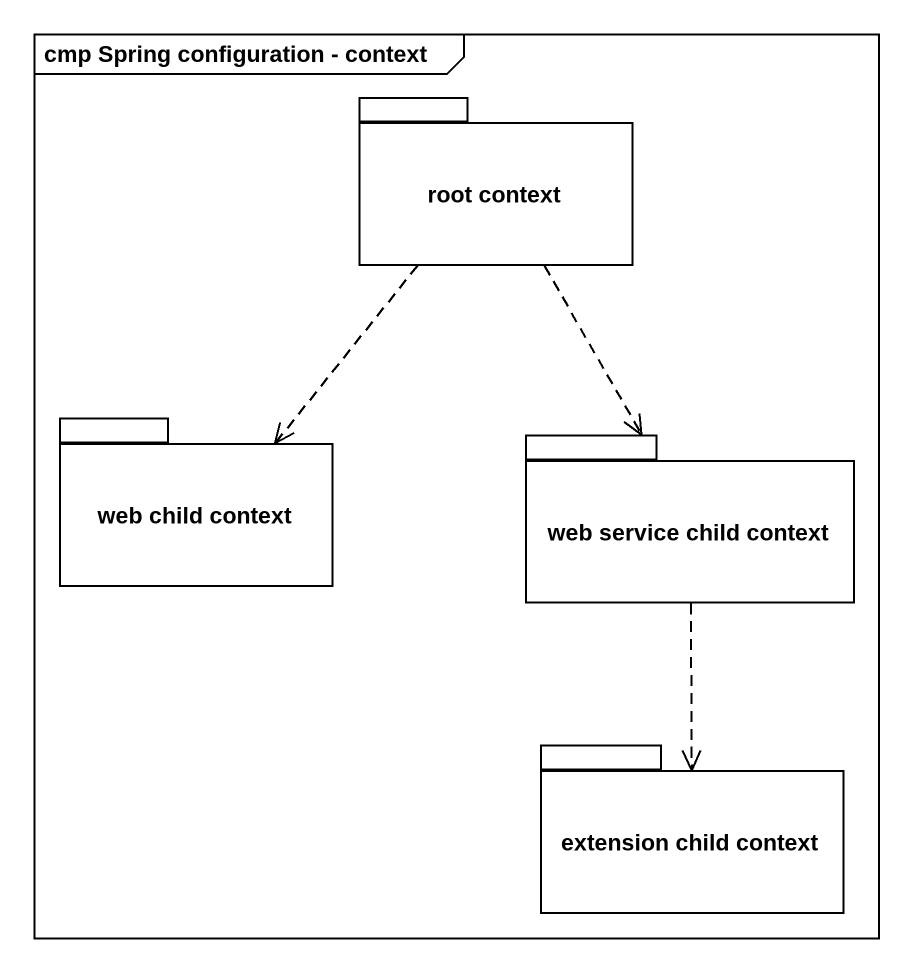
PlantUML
@startuml
mainframe cmp Spring configuration - context
package "root context" as root_context {
}
package "web child context" as web_child_context {
}
package "web service child context" as web_service_child_context {
}
package "extension child context" as extension_child_context {
}
root_context ..> web_child_context
root_context ..> web_service_child_context
web_service_child_context ..> extension_child_context
@enduml
